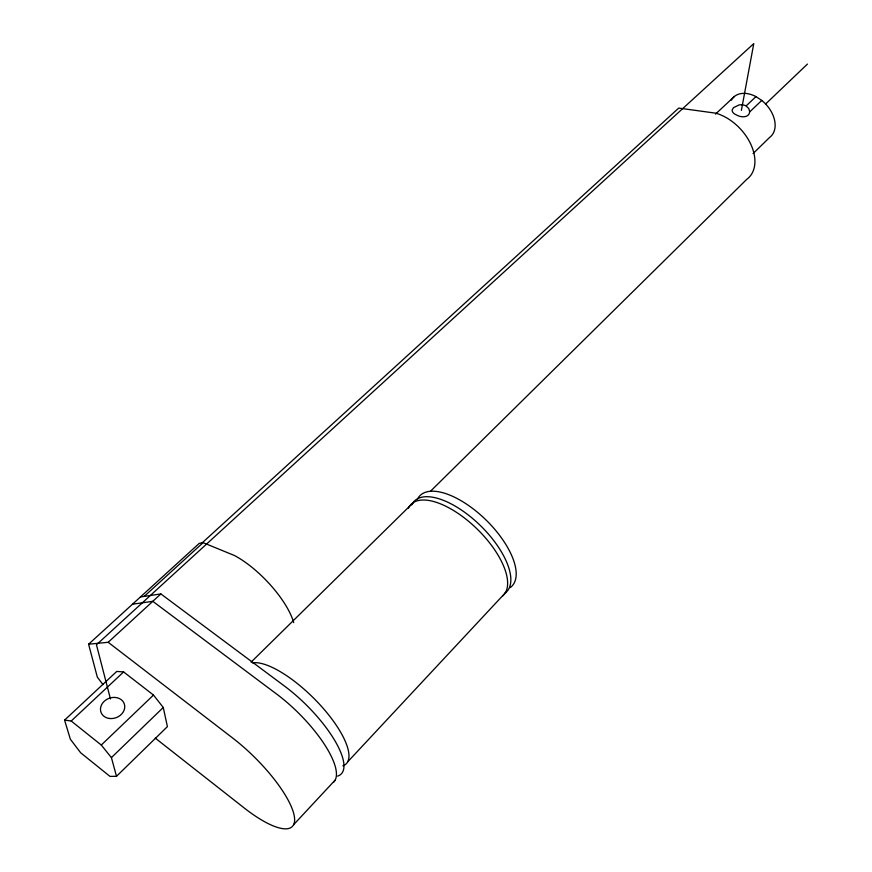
<?xml version="1.0" encoding="UTF-8"?>
<svg xmlns="http://www.w3.org/2000/svg" width="872" height="872" viewBox="0 0 872 872"><rect width="100%" height="100%" fill="white"/><g stroke="black" fill="none" stroke-linecap="round" stroke-linejoin="round"><path stroke-width="1.31" d="M741.385 110.395L753.779 43.6L96.454 644.768L110.45 698.93M293.57 824.759L335.099 780.157M347.623 761.91L505.139 593.058M430.833 490.903L746.748 179.338A41.66 27.653 46.6 0 0 750.705 144.044A41.66 27.653 46.6 0 0 715.792 113.175L678.721 108.095L201.497 543.474M251.125 662.11L413.383 502.512M753.092 153.548L769.671 137.384A27.043 18.519 46.7 0 0 761.757 100.433L755.97 96.607A27.043 18.519 46.7 0 0 731.281 100.16M116.499 776.309L167.402 726.627L163.271 707.486L153.494 695.06L123.628 671.941L116.761 671.429L64.572 720.13L70.37 739.227L80.671 752.787L109.992 776.396L116.499 776.309L111.42 757.605L101.283 745.048L71.199 721.013L64.572 720.13M111.42 757.605L163.271 707.486M101.283 745.048L153.494 695.06M765.66 103.964L807.428 64.092M749.713 111.889L748.841 108.651L745.865 105.73A8.993 5.526 0.8 0 0 739.162 104.913L733.483 107.659L732.12 110.09L732.338 111.322A8.993 5.526 0.8 0 0 736.251 114.832C740.284 117.491 748.961 118.298 749.713 111.889L761.757 100.433M746.159 105.883L755.97 96.607M715.498 114.101L734.398 96.454M71.199 721.013L123.628 671.941M102.983 684.596L97.326 677.141L88.595 644.223L108.183 642.283L160.862 593.93L284.555 686.111A73.259 24.383 44.8 0 1 334.859 740.666A73.259 24.383 44.8 0 1 337.617 776.135M144.196 596.404L203.1 542.646L234.524 555.551A59.656 21.582 46 0 1 293.711 622.641M88.595 644.223L199.187 543.42L203.1 542.646M140.447 596.96L160.862 593.93M132.511 604.187L152.807 601.32L276.653 694.079A73.499 24.089 44.8 0 1 333.551 782.184M108.183 642.283L232.9 738.213A74.872 22.421 44.9 0 1 294.344 816.454A74.872 22.421 44.9 0 1 244.04 807.843L155.281 738.137M252.422 662.916A69.749 23.566 44.8 0 1 322.825 707.911A69.749 23.566 44.8 0 1 342.849 765.823M411.748 504.921A64.681 28.907 44.5 0 1 478.881 524.094A64.681 28.907 44.5 0 1 504.866 593.309M417.252 499.503A64.517 29.07 44.5 0 1 484.407 518.426A64.517 29.07 44.5 0 1 510.164 587.641M408.434 508.18A64.779 28.82 44.5 0 1 474.521 526.525A64.779 28.82 44.5 0 1 502.686 595.936M109.338 718.474A12.393 10.311 -20.9 0 0 124.38 704.14A12.393 10.311 -20.9 0 0 104.117 701.382A12.393 10.311 -20.9 0 0 109.338 718.474"/></g></svg>
